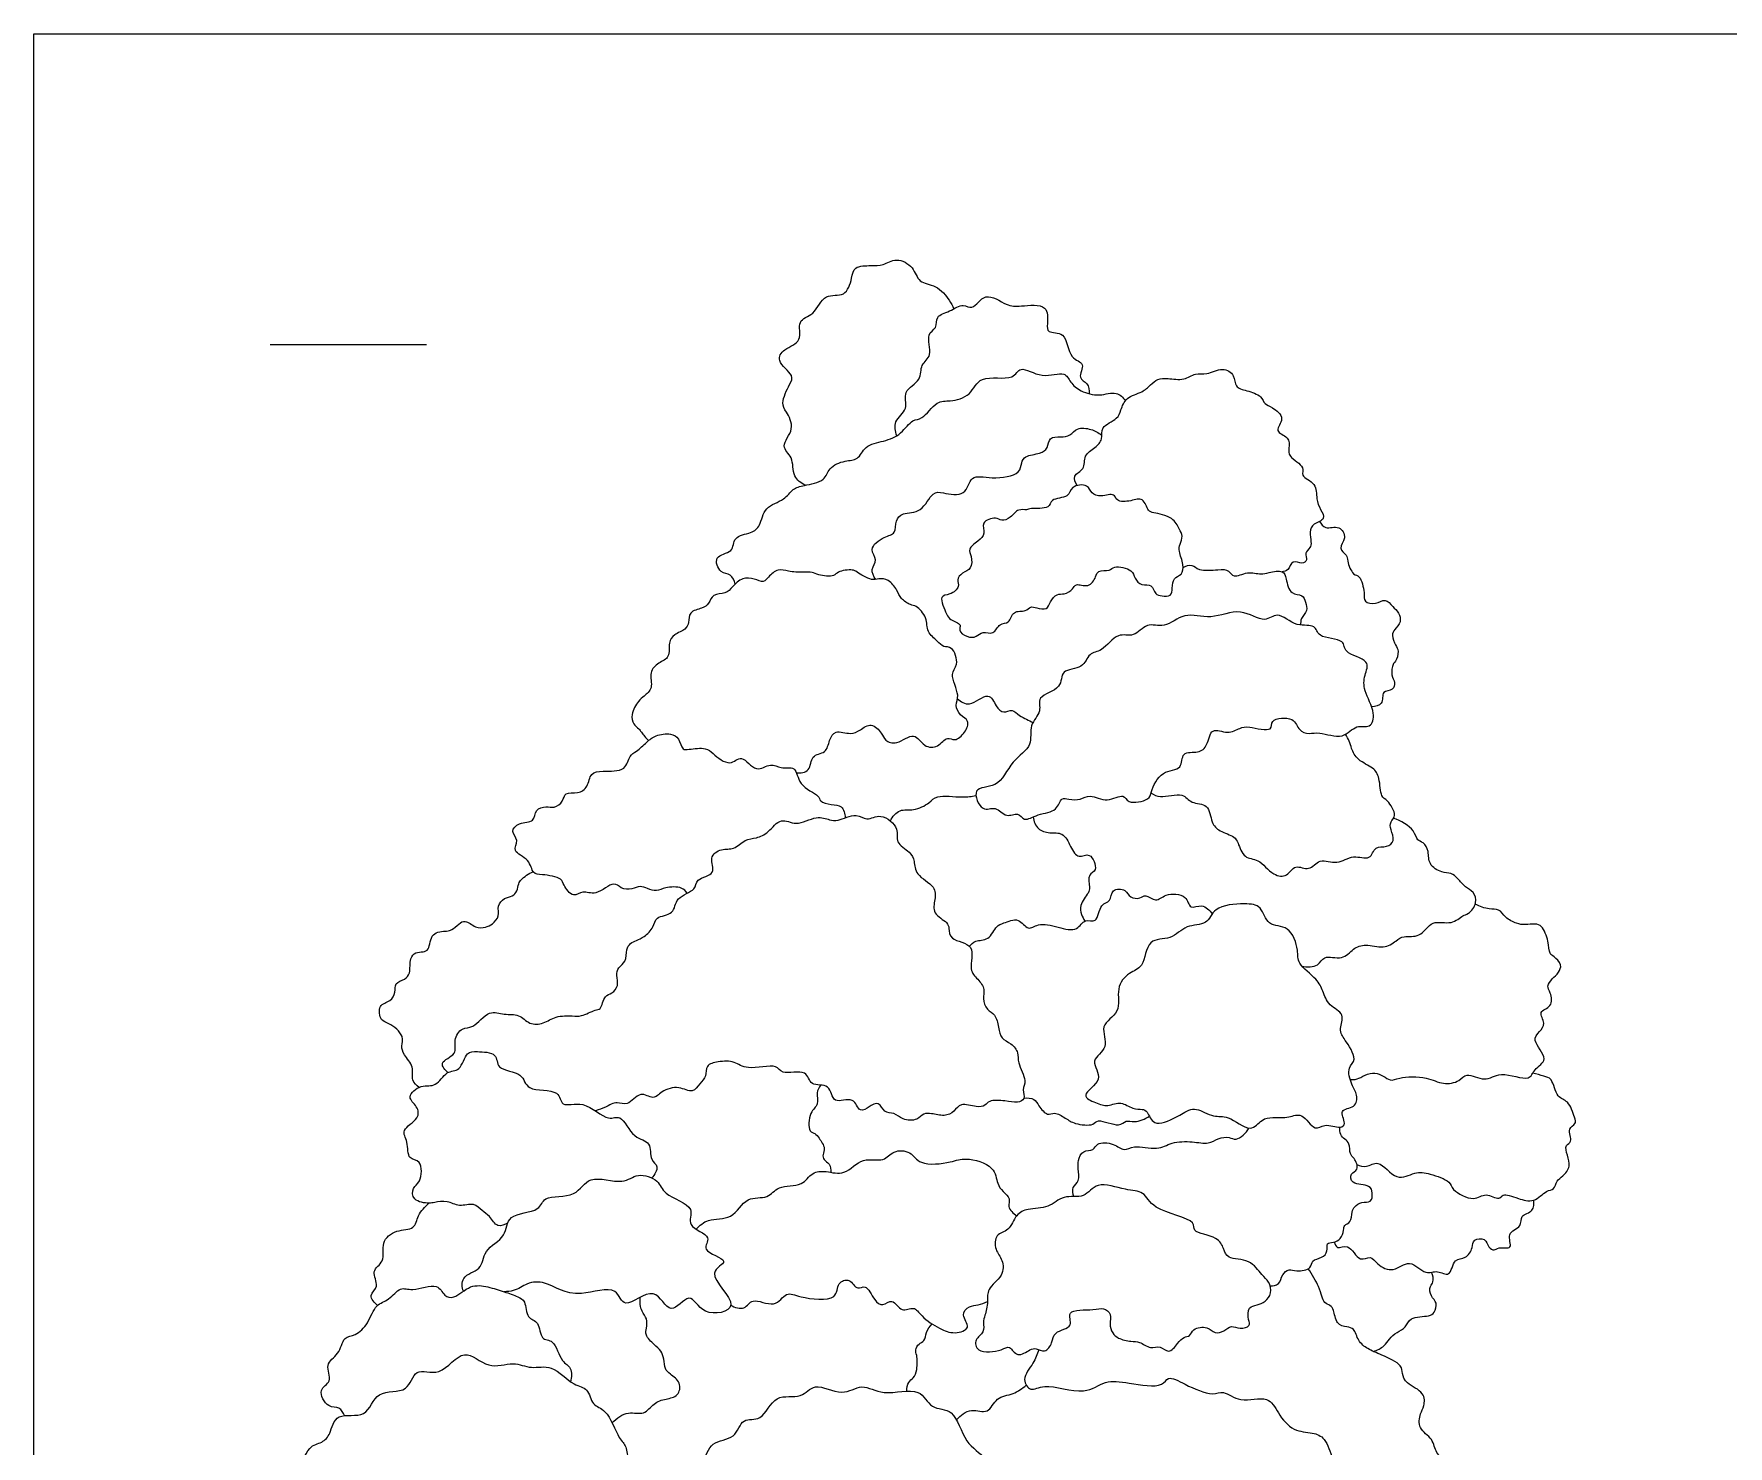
# Model space of a CAD drawing. Header units: millimetres. Extents: x 34 to 295, y 0 to 64.
# Drawn here: x 198.24 to 214.75, y 41.97 to 55.73 of the extents above; entities that cross this region are included whole.
import ezdxf

# ---------------------------------------------------------------- set-up
doc = ezdxf.new("R2010")
doc.units = ezdxf.units.MM
for name, color, linetype, true_color in [('AG-GUIDE', 7, 'Continuous', 0xcccccc), ('AG-PLANTS', 7, 'Continuous', 0x66ccff), ('X-VPRT', 6, 'Continuous', 0xff00ff)]:
    doc.layers.add(name, color=color, linetype=linetype, true_color=true_color)

msp = doc.modelspace()

# ---------------------------------------------------------------- linework, layer by layer
at = {"layer": 'AG-GUIDE'}
msp.add_line((200.544, 52.703), (202.068, 52.703), dxfattribs=at)
at = {"layer": 'AG-PLANTS'}
for points, knots in [([(205.758, 51.332), (205.718, 51.354), (205.626, 51.411), (205.649, 51.608), (205.502, 51.71), (205.666, 51.88), (205.574, 52.048), (205.515, 52.132), (205.603, 52.314), (205.655, 52.406), (205.463, 52.539), (205.55, 52.669), (205.742, 52.726), (205.666, 52.948), (205.855, 52.985), (205.935, 53.214), (206.153, 53.154), (206.212, 53.349), (206.229, 53.471), (206.402, 53.473), (206.517, 53.47), (206.645, 53.557), (206.819, 53.465), (206.855, 53.296), (207.038, 53.292), (207.164, 53.138), (207.192, 53.081), (207.204, 53.052)], [0, 0, 0, 0, 0.672656, 1.436044, 2.098804, 2.870256, 3.615756, 4.180847, 4.966902, 5.510067, 6.288275, 6.908319, 7.657063, 8.394587, 9.096981, 9.91916, 10.661852, 11.410232, 12.006718, 12.701234, 13.329094, 14.001464, 14.746963, 15.445035, 16.166539, 16.950428, 17.509189, 17.509189, 17.509189, 17.509189]), ([(206.649, 51.815), (206.635, 51.858), (206.609, 51.963), (206.773, 52.069), (206.694, 52.255), (206.899, 52.348), (206.87, 52.513), (207.01, 52.59), (206.923, 52.809), (207.048, 52.857), (207.023, 52.989), (207.168, 53.021), (207.292, 53.113), (207.39, 53.026), (207.51, 53.236), (207.72, 53.073), (207.85, 53.075), (208.131, 53.109), (208.116, 52.911), (208.111, 52.807), (208.308, 52.839), (208.317, 52.557), (208.499, 52.532), (208.401, 52.369), (208.519, 52.333), (208.525, 52.257), (208.524, 52.223)], [0, 0, 0, 0, 0.668429, 1.392015, 2.102884, 2.869925, 3.543155, 4.18909, 4.97456, 5.545018, 6.116296, 6.7694, 7.457642, 7.992301, 8.737326, 9.565411, 10.264762, 11.125599, 11.835493, 12.343855, 13.005412, 13.872844, 14.514361, 15.151283, 15.690454, 16.265183, 16.265183, 16.265183, 16.265183]), ([(205.075, 50.369), (205.067, 50.401), (205.036, 50.475), (204.925, 50.466), (204.852, 50.654), (205.067, 50.669), (205.048, 50.84), (205.235, 50.86), (205.325, 50.936), (205.353, 51.13), (205.556, 51.18), (205.633, 51.303), (205.746, 51.332), (205.955, 51.366), (205.98, 51.508), (206.143, 51.578), (206.276, 51.571), (206.335, 51.727), (206.526, 51.757), (206.693, 51.823), (206.796, 51.98), (206.905, 51.966), (207.033, 52.162), (207.169, 52.146), (207.379, 52.198), (207.446, 52.424), (207.789, 52.338), (207.846, 52.514), (208.062, 52.357), (208.287, 52.456), (208.338, 52.328), (208.442, 52.242), (208.621, 52.193), (208.789, 52.256), (208.853, 52.186), (208.876, 52.155)], [0, 0, 0, 0, 0.570846, 1.131284, 1.79284, 2.498798, 3.136057, 3.85393, 4.462971, 5.214302, 6.001791, 6.66229, 7.277423, 8.070746, 8.706566, 9.437919, 10.065868, 10.737446, 11.510179, 12.285922, 13.026473, 13.580862, 14.397928, 15.052749, 15.851909, 16.644356, 17.612932, 18.228907, 19.064499, 19.896628, 20.477607, 21.139315, 21.909958, 22.641143, 23.258382, 23.258382, 23.258382, 23.258382]), ([(208.405, 51.329), (208.389, 51.356), (208.353, 51.435), (208.489, 51.481), (208.464, 51.629), (208.584, 51.694), (208.659, 51.779), (208.627, 51.908), (208.805, 51.973), (208.831, 52.067), (208.88, 52.195), (209.041, 52.234), (209.119, 52.307), (209.189, 52.375), (209.293, 52.376), (209.449, 52.348), (209.555, 52.432), (209.672, 52.404), (209.818, 52.489), (209.948, 52.411), (209.936, 52.282), (210.061, 52.255), (210.204, 52.209), (210.228, 52.118), (210.309, 52.096), (210.445, 51.985), (210.311, 51.853), (210.477, 51.807), (210.47, 51.693), (210.459, 51.607), (210.635, 51.516), (210.573, 51.416), (210.746, 51.356), (210.731, 51.197), (210.772, 51.101), (210.836, 50.997), (210.702, 50.963), (210.667, 50.878), (210.688, 50.78), (210.681, 50.722), (210.618, 50.673), (210.656, 50.601), (210.595, 50.558), (210.498, 50.614), (210.468, 50.495), (210.422, 50.492), (210.402, 50.489)], [0, 0, 0, 0, 0.557523, 1.149326, 1.784465, 2.424656, 3.014235, 3.606038, 4.328121, 4.884422, 5.524945, 6.238952, 6.833266, 7.374927, 7.947837, 8.657755, 9.290646, 9.893961, 10.612163, 11.247525, 11.830608, 12.435418, 13.128997, 13.635057, 14.155923, 14.835796, 15.46039, 16.078296, 16.647142, 17.158317, 17.889938, 18.382543, 19.058138, 19.739781, 20.346907, 20.887409, 21.474142, 22.004187, 22.568705, 22.999449, 23.466679, 23.927606, 24.345022, 24.875739, 25.421866, 25.862311, 25.862311, 25.862311, 25.862311]), ([(206.444, 50.415), (206.424, 50.443), (206.386, 50.514), (206.474, 50.605), (206.362, 50.712), (206.523, 50.838), (206.643, 50.854), (206.631, 50.991), (206.708, 51.072), (206.899, 51.056), (206.989, 51.274), (207.102, 51.26), (207.328, 51.211), (207.361, 51.45), (207.576, 51.384), (207.856, 51.432), (207.859, 51.551), (207.899, 51.626), (208.043, 51.635), (208.125, 51.689), (208.129, 51.807), (208.247, 51.802), (208.34, 51.81), (208.403, 51.901), (208.545, 51.882), (208.614, 51.845), (208.645, 51.821)], [0, 0, 0, 0, 0.582425, 1.148765, 1.741914, 2.480742, 3.079773, 3.682827, 4.244781, 4.990609, 5.793368, 6.37229, 7.164978, 7.896599, 8.689431, 9.613416, 10.169467, 10.658683, 11.326578, 11.87679, 12.426486, 12.995332, 13.54425, 14.104012, 14.755239, 15.381309, 15.381309, 15.381309, 15.381309]), ([(207.794, 50.09), (207.767, 50.071), (207.75, 49.979), (207.645, 49.995), (207.597, 49.867), (207.484, 49.916), (207.425, 49.848), (207.333, 49.848), (207.241, 49.914), (207.29, 49.977), (207.162, 50.023), (207.136, 50.07), (207.049, 50.264), (207.171, 50.259), (207.269, 50.342), (207.226, 50.411), (207.287, 50.484), (207.383, 50.511), (207.382, 50.64), (207.336, 50.713), (207.441, 50.788), (207.521, 50.857), (207.458, 50.977), (207.616, 51.028), (207.668, 50.976), (207.763, 51.014), (207.826, 51.108), (207.916, 51.085), (207.954, 51.115), (208.144, 51.093), (208.143, 51.209), (208.332, 51.205), (208.339, 51.329), (208.516, 51.349), (208.54, 51.246), (208.638, 51.214), (208.774, 51.263), (208.784, 51.166), (208.932, 51.174), (209.052, 51.223), (209.095, 51.076), (209.152, 51.064), (209.344, 51.027), (209.396, 50.909), (209.44, 50.838), (209.405, 50.758), (209.392, 50.686), (209.448, 50.563), (209.433, 50.456), (209.337, 50.432), (209.334, 50.332), (209.326, 50.245), (209.231, 50.254), (209.161, 50.263), (209.139, 50.376), (209.031, 50.348), (208.961, 50.423), (208.952, 50.516), (208.762, 50.552), (208.727, 50.493), (208.603, 50.508), (208.591, 50.437), (208.521, 50.324), (208.389, 50.385), (208.366, 50.314), (208.282, 50.264), (208.206, 50.281), (208.142, 50.197), (208.115, 50.114), (208.012, 50.135), (207.95, 50.156), (207.906, 50.094), (207.822, 50.11), (207.794, 50.09)], [0, 0, 0, 0, 0.591487, 1.110163, 1.701966, 2.25725, 2.762256, 3.30045, 3.852778, 4.251672, 4.838786, 5.314376, 6.052062, 6.577488, 7.180748, 7.635069, 8.152017, 8.69559, 9.300138, 9.788212, 10.39648, 10.961813, 11.525569, 12.162828, 12.627279, 13.165612, 13.758675, 14.251741, 14.655696, 15.38204, 15.886323, 16.583352, 17.148506, 17.813449, 18.342723, 18.900515, 19.52878, 19.975781, 20.633042, 21.236358, 21.856257, 22.287716, 23.061234, 23.698153, 24.199734, 24.706675, 25.19218, 25.854576, 26.41021, 26.920525, 27.470909, 27.957784, 28.46604, 28.932849, 29.467263, 30.006855, 30.549789, 31.076925, 31.802887, 32.253531, 32.82676, 33.278184, 33.886141, 34.489456, 34.922334, 35.468724, 35.947326, 36.509602, 37.009472, 37.55312, 37.998184, 38.449609, 39.044688, 39.044688, 39.044688, 39.044688]), ([(210.767, 50.98), (210.782, 50.956), (210.821, 50.894), (210.965, 50.952), (211.038, 50.814), (210.941, 50.718), (211.039, 50.654), (211.034, 50.594), (211.089, 50.453), (211.167, 50.456), (211.21, 50.285), (211.193, 50.191), (211.317, 50.165), (211.408, 50.237), (211.481, 50.147), (211.541, 50.094), (211.568, 49.997), (211.497, 49.928), (211.466, 49.87), (211.505, 49.772), (211.546, 49.72), (211.512, 49.61), (211.477, 49.593), (211.46, 49.476), (211.509, 49.416), (211.488, 49.326), (211.366, 49.336), (211.397, 49.186), (211.308, 49.175), (211.275, 49.174)], [0, 0, 0, 0, 0.533564, 1.172908, 1.783398, 2.370485, 2.895358, 3.346782, 4.012746, 4.46417, 5.188178, 5.713743, 6.283906, 6.852518, 7.406896, 7.935202, 8.469052, 9.016928, 9.468353, 10.032552, 10.502289, 11.075518, 11.427839, 12.013221, 12.519281, 12.993646, 13.527779, 14.119896, 14.693617, 14.693617, 14.693617, 14.693617]), ([(205.671, 48.53), (205.711, 48.528), (205.816, 48.534), (205.805, 48.711), (205.966, 48.715), (205.988, 48.846), (206.046, 48.955), (206.202, 48.896), (206.292, 48.943), (206.401, 49.027), (206.505, 48.918), (206.53, 48.839), (206.656, 48.797), (206.822, 48.943), (206.907, 48.775), (207.054, 48.771), (207.135, 48.893), (207.218, 48.83), (207.316, 48.919), (207.365, 49.04), (207.261, 49.087), (207.21, 49.191), (207.271, 49.285), (207.152, 49.498), (207.26, 49.574), (207.196, 49.769), (207.099, 49.749), (207.045, 49.818), (206.934, 49.9), (206.952, 50.042), (206.842, 50.161), (206.781, 50.162), (206.684, 50.226), (206.653, 50.313), (206.574, 50.416), (206.471, 50.427), (206.403, 50.396), (206.258, 50.488), (206.222, 50.513), (206.068, 50.498), (206.043, 50.435), (205.883, 50.454), (205.827, 50.489), (205.733, 50.484), (205.593, 50.487), (205.492, 50.527), (205.398, 50.441), (205.353, 50.377), (205.258, 50.425), (205.143, 50.438), (205.047, 50.344), (204.985, 50.269), (204.853, 50.279), (204.823, 50.175), (204.752, 50.13), (204.621, 50.105), (204.625, 49.993), (204.594, 49.921), (204.477, 49.882), (204.419, 49.799), (204.445, 49.65), (204.327, 49.604), (204.228, 49.511), (204.282, 49.355), (204.187, 49.276), (204.129, 49.23), (204.054, 49.102), (204.076, 49.004), (204.139, 48.961), (204.158, 48.924), (204.206, 48.869), (204.231, 48.843)], [0, 0, 0, 0, 0.626743, 1.284038, 1.914091, 2.54089, 3.117707, 3.795469, 4.375891, 4.989612, 5.626533, 6.145678, 6.748041, 7.503607, 8.180526, 8.822044, 9.449992, 9.936368, 10.558326, 11.158883, 11.716195, 12.290839, 12.865597, 13.692873, 14.286354, 15.015634, 15.517216, 16.032576, 16.678107, 17.341316, 18.027878, 18.472836, 19.057781, 19.618219, 20.253444, 20.804994, 21.289078, 22.006005, 22.420469, 23.086799, 23.527739, 24.21186, 24.688864, 25.227198, 25.911319, 26.48504, 27.102504, 27.570402, 28.117341, 28.721097, 29.363769, 29.922588, 30.526641, 31.070214, 31.594432, 32.211246, 32.766402, 33.258738, 33.87246, 34.43015, 35.080574, 35.685812, 36.316997, 37.000503, 37.588586, 38.096282, 38.774254, 39.325804, 39.799762, 40.174134, 40.769236, 40.769236, 40.769236, 40.769236]), ([(209.439, 50.532), (209.464, 50.546), (209.531, 50.568), (209.592, 50.49), (209.776, 50.512), (209.886, 50.513), (209.928, 50.42), (210.067, 50.499), (210.196, 50.458), (210.272, 50.483), (210.418, 50.51), (210.443, 50.417), (210.477, 50.26), (210.606, 50.274), (210.631, 50.19), (210.657, 50.11), (210.581, 50.036), (210.583, 49.991), (210.583, 49.97)], [0, 0, 0, 0, 0.533491, 1.057172, 1.825534, 2.411699, 2.89199, 3.555957, 4.207806, 4.733371, 5.373153, 5.890435, 6.576777, 7.147326, 7.641363, 8.15038, 8.706181, 9.159822, 9.159822, 9.159822, 9.159822]), ([(208.027, 48.119), (207.974, 48.101), (207.891, 48.046), (207.831, 48.154), (207.711, 48.082), (207.613, 48.218), (207.475, 48.132), (207.363, 48.406), (207.649, 48.37), (207.756, 48.652), (207.985, 48.785), (207.926, 48.997), (208.071, 49.122), (208.001, 49.283), (208.27, 49.34), (208.236, 49.547), (208.47, 49.534), (208.515, 49.705), (208.657, 49.706), (208.793, 49.909), (208.963, 49.839), (209.081, 50.005), (209.263, 49.928), (209.45, 50.108), (209.712, 50.009), (209.993, 50.155), (210.23, 49.975), (210.359, 50.115), (210.538, 49.94), (210.731, 49.988), (210.746, 49.835), (211.023, 49.84), (210.993, 49.686), (211.274, 49.638), (211.2, 49.474), (211.192, 49.326), (211.318, 49.125), (211.269, 48.955), (211.116, 49.009), (211, 48.843), (210.769, 48.935), (210.67, 48.904), (210.556, 48.938), (210.529, 49.082), (210.275, 49.061), (210.322, 48.919), (210.076, 48.986), (209.992, 48.97), (209.875, 48.899), (209.705, 48.984), (209.681, 48.792), (209.59, 48.717), (209.415, 48.746), (209.44, 48.549), (209.219, 48.563), (209.123, 48.347), (209.113, 48.263), (208.896, 48.217), (208.862, 48.339), (208.695, 48.229), (208.535, 48.329), (208.439, 48.261), (208.329, 48.269), (208.244, 48.295), (208.213, 48.146), (208.088, 48.14), (208.027, 48.119)], [0, 0, 0, 0, 0.676919, 1.196064, 1.785003, 2.441604, 3.060638, 3.821957, 4.608012, 5.568415, 6.451946, 7.221538, 7.95583, 8.591055, 9.419754, 10.11427, 10.873453, 11.555726, 12.189241, 13.024422, 13.715789, 14.446472, 15.176313, 16.029346, 16.941517, 17.923711, 18.818694, 19.475527, 20.311156, 21.038175, 21.626257, 22.471916, 23.053784, 23.894601, 24.543752, 25.247466, 26.122424, 26.77245, 27.40031, 28.143853, 28.989476, 29.577558, 30.14565, 30.782571, 31.563544, 32.061807, 32.871573, 33.437148, 34.078085, 34.755847, 35.446089, 36.056095, 36.717877, 37.363408, 38.115509, 38.948885, 39.466306, 40.231405, 40.746765, 41.459329, 42.203243, 42.786436, 43.382303, 43.855851, 44.464602, 45.229556, 45.229556, 45.229556, 45.229556]), ([(207.24, 49.25), (207.274, 49.225), (207.354, 49.157), (207.548, 49.337), (207.611, 49.177), (207.686, 49.101), (207.776, 49.16), (207.84, 49.081), (207.914, 49.054), (207.955, 49.03), (207.975, 49.019)], [0, 0, 0, 0, 0.639948, 1.43795, 2.078639, 2.637459, 3.152978, 3.684467, 4.19758, 4.67505, 4.67505, 4.67505, 4.67505]), ([(204.607, 47.357), (204.591, 47.377), (204.557, 47.422), (204.393, 47.419), (204.311, 47.372), (204.221, 47.399), (204.147, 47.432), (204.07, 47.393), (203.959, 47.394), (203.892, 47.487), (203.721, 47.32), (203.591, 47.392), (203.495, 47.304), (203.397, 47.436), (203.391, 47.506), (203.196, 47.542), (203.095, 47.54), (203.078, 47.694), (202.893, 47.756), (202.974, 47.874), (202.878, 47.958), (202.97, 48.053), (203.122, 48.042), (203.123, 48.176), (203.233, 48.208), (203.311, 48.18), (203.402, 48.247), (203.411, 48.346), (203.546, 48.323), (203.644, 48.389), (203.66, 48.536), (203.789, 48.55), (204.013, 48.538), (204.039, 48.699), (204.116, 48.738), (204.215, 48.83), (204.296, 48.9), (204.446, 48.92), (204.531, 48.871), (204.556, 48.747), (204.628, 48.761), (204.794, 48.779), (204.854, 48.719), (205.023, 48.579), (205.14, 48.725), (205.273, 48.514), (205.42, 48.637), (205.516, 48.56), (205.677, 48.606), (205.681, 48.399), (205.895, 48.318), (205.895, 48.248), (206.012, 48.213), (206.12, 48.221), (206.145, 48.129), (206.145, 48.091)], [0, 0, 0, 0, 0.499158, 1.202934, 1.760246, 2.294905, 2.796488, 3.315789, 3.896768, 4.417929, 5.214899, 5.863651, 6.420963, 7.076327, 7.543156, 8.316645, 8.855258, 9.504967, 10.214678, 10.780253, 11.340691, 11.910205, 12.564948, 13.139592, 13.70003, 14.211683, 14.783546, 15.288552, 15.894674, 16.497037, 17.134296, 17.749617, 18.5633, 19.210125, 19.731286, 20.387579, 20.989942, 21.669101, 22.215104, 22.800485, 23.244449, 23.961554, 24.507557, 25.286182, 25.915449, 26.672226, 27.352151, 27.948636, 28.583861, 29.306582, 30.123367, 30.543243, 31.141265, 31.712544, 32.32311, 32.32311, 32.32311, 32.32311]), ([(209.125, 48.333), (209.155, 48.317), (209.212, 48.274), (209.442, 48.35), (209.51, 48.221), (209.696, 48.237), (209.707, 48.039), (209.791, 47.959), (209.941, 47.912), (209.974, 47.847), (210.029, 47.687), (210.179, 47.699), (210.305, 47.526), (210.456, 47.511), (210.524, 47.648), (210.672, 47.561), (210.765, 47.708), (210.945, 47.624), (211.088, 47.743), (211.266, 47.665), (211.302, 47.824), (211.422, 47.797), (211.507, 47.867), (211.458, 47.973), (211.451, 48.055), (211.528, 48.111), (211.433, 48.267), (211.358, 48.293), (211.358, 48.482), (211.294, 48.585), (211.138, 48.645), (211.076, 48.763), (211.062, 48.838), (211.034, 48.884), (211.02, 48.905)], [0, 0, 0, 0, 0.572403, 1.398638, 2.025163, 2.715326, 3.441324, 4.058013, 4.748915, 5.238131, 5.92938, 6.576684, 7.390267, 8.030431, 8.648337, 9.288992, 9.948411, 10.682036, 11.427242, 12.12867, 12.733997, 13.315775, 13.848777, 14.438115, 14.937871, 15.428184, 16.140714, 16.636874, 17.381006, 18.00607, 18.72765, 19.372351, 19.868863, 20.371338, 20.371338, 20.371338, 20.371338]), ([(206.586, 48.061), (206.607, 48.102), (206.674, 48.186), (206.813, 48.153), (206.97, 48.232), (207.035, 48.322), (207.293, 48.283), (207.375, 48.301), (207.42, 48.307)], [0, 0, 0, 0, 0.669658, 1.327725, 2.061676, 2.643018, 3.525954, 4.194461, 4.194461, 4.194461, 4.194461]), ([(202.276, 45.608), (202.25, 45.632), (202.172, 45.714), (202.379, 45.781), (202.322, 45.926), (202.411, 46.055), (202.528, 46.034), (202.673, 46.229), (202.823, 46.164), (202.972, 46.187), (203.066, 46.07), (203.212, 46.083), (203.323, 46.163), (203.49, 46.164), (203.575, 46.149), (203.707, 46.225), (203.769, 46.217), (203.798, 46.366), (203.878, 46.374), (203.943, 46.457), (203.914, 46.554), (203.933, 46.635), (204.018, 46.687), (204.008, 46.806), (204.051, 46.872), (204.116, 46.897), (204.19, 46.931), (204.286, 47.021), (204.292, 47.136), (204.49, 47.142), (204.486, 47.326), (204.699, 47.378), (204.685, 47.503), (204.906, 47.537), (204.808, 47.708), (204.942, 47.799), (205.065, 47.774), (205.166, 47.886), (205.284, 47.89), (205.402, 47.945), (205.517, 48.105), (205.671, 48.001), (205.859, 48.118), (205.994, 48.07), (206.076, 48.054), (206.256, 48.148), (206.356, 48.052), (206.496, 48.149), (206.683, 47.989), (206.625, 47.847), (206.781, 47.764), (206.824, 47.669), (206.826, 47.527), (207.03, 47.432), (207.025, 47.296), (206.988, 47.154), (207.146, 47.078), (207.158, 47.013), (207.163, 46.889), (207.434, 46.87), (207.339, 46.606), (207.439, 46.525), (207.514, 46.419), (207.48, 46.33), (207.522, 46.216), (207.615, 46.178), (207.641, 46.05), (207.66, 45.934), (207.766, 45.898), (207.84, 45.801), (207.818, 45.703), (207.924, 45.531), (207.864, 45.447), (207.909, 45.347), (207.817, 45.31), (207.708, 45.336), (207.549, 45.344), (207.511, 45.282), (207.422, 45.266), (207.269, 45.321), (207.21, 45.225), (207.111, 45.177), (206.99, 45.211), (206.906, 45.215), (206.85, 45.137), (206.702, 45.143), (206.629, 45.222), (206.519, 45.211), (206.482, 45.336), (206.404, 45.294), (206.379, 45.275)], [0, 0, 0, 0, 0.586241, 1.281537, 1.931246, 2.583171, 3.166364, 3.991123, 4.675244, 5.353867, 6.011481, 6.662553, 7.33647, 8.054827, 8.598207, 9.280257, 9.692661, 10.332716, 10.820087, 11.366214, 11.930333, 12.431914, 12.970226, 13.570916, 14.058286, 14.520088, 15.043769, 15.685943, 16.247007, 16.948393, 17.639252, 18.407266, 18.962314, 19.682863, 20.345604, 20.98821, 21.612393, 22.27792, 22.883827, 23.536913, 24.274281, 24.963702, 25.780062, 26.434379, 26.956759, 27.727977, 28.331227, 29.004206, 29.807573, 30.442934, 31.140977, 31.719972, 32.367276, 33.169536, 33.800554, 34.451626, 35.146403, 35.597828, 36.16644, 36.972664, 37.798212, 38.426476, 39.04841, 39.585061, 40.182555, 40.730692, 41.368551, 41.967716, 42.549058, 43.146752, 43.712539, 44.487631, 45.035246, 45.565291, 46.048781, 46.683527, 47.379667, 47.826668, 48.352233, 49.044866, 49.603481, 50.185623, 50.821709, 51.321923, 51.848374, 52.505231, 53.087374, 53.641162, 54.198954, 54.754703, 54.754703, 54.754703, 54.754703]), ([(207.977, 48.099), (207.982, 48.058), (208.016, 47.972), (208.137, 47.937), (208.274, 47.956), (208.338, 47.814), (208.415, 47.681), (208.537, 47.773), (208.615, 47.569), (208.503, 47.547), (208.531, 47.411), (208.519, 47.358), (208.423, 47.241), (208.447, 47.151), (208.467, 47.104), (208.481, 47.084)], [0, 0, 0, 0, 0.637111, 1.258415, 1.88722, 2.579766, 3.225486, 3.791392, 4.487961, 4.995012, 5.61023, 6.051344, 6.725401, 7.262515, 7.753392, 7.753392, 7.753392, 7.753392]), ([(210.596, 46.645), (210.645, 46.634), (210.763, 46.635), (210.802, 46.762), (210.996, 46.697), (211.091, 46.821), (211.217, 46.868), (211.39, 46.808), (211.512, 46.889), (211.588, 46.949), (211.754, 46.914), (211.858, 47.109), (212.053, 47.04), (212.16, 47.144), (212.221, 47.15), (212.31, 47.26), (212.272, 47.373), (212.183, 47.414), (212.118, 47.498), (212.049, 47.559), (211.956, 47.553), (211.822, 47.635), (211.837, 47.761), (211.784, 47.855), (211.712, 47.869), (211.695, 47.982), (211.56, 48.066), (211.487, 48.086)], [0, 0, 0, 0, 0.70663, 1.275671, 2.005513, 2.686615, 3.32978, 4.080389, 4.746053, 5.298382, 5.984336, 6.753112, 7.508527, 8.161631, 8.604845, 9.244785, 9.825876, 10.379495, 10.971298, 11.50074, 12.043905, 12.713675, 13.338426, 13.90604, 14.350004, 14.913638, 15.777272, 15.777272, 15.777272, 15.777272]), ([(201.996, 45.464), (201.97, 45.483), (201.914, 45.533), (201.951, 45.668), (201.845, 45.777), (201.816, 45.868), (201.859, 45.967), (201.704, 46.099), (201.618, 46.103), (201.589, 46.278), (201.721, 46.295), (201.768, 46.389), (201.753, 46.484), (201.859, 46.515), (201.915, 46.575), (201.899, 46.721), (201.958, 46.783), (202.035, 46.782), (202.1, 46.803), (202.102, 46.983), (202.265, 46.985), (202.314, 46.996), (202.381, 47.058), (202.447, 47.102), (202.541, 47.015), (202.643, 47.019), (202.711, 47.054), (202.784, 47.132), (202.752, 47.232), (202.821, 47.315), (202.906, 47.324), (202.952, 47.374), (202.963, 47.453), (202.988, 47.491), (203.063, 47.552), (203.106, 47.566)], [0, 0, 0, 0, 0.561305, 1.195934, 1.881143, 2.422115, 2.969055, 3.735902, 4.253323, 4.903032, 5.496825, 6.057263, 6.572783, 7.126015, 7.62846, 8.299967, 8.795204, 9.28158, 9.710865, 10.402957, 11.064514, 11.48231, 12.017112, 12.488382, 13.094798, 13.65892, 14.159635, 14.719949, 15.27536, 15.828979, 16.347656, 16.800339, 17.292858, 17.687204, 18.361262, 18.361262, 18.361262, 18.361262]), ([(207.356, 46.839), (207.374, 46.858), (207.411, 46.904), (207.552, 46.89), (207.614, 47.044), (207.69, 47.062), (207.84, 47.131), (207.924, 46.98), (208.032, 47.075), (208.217, 47.025), (208.41, 46.976), (208.473, 47.118), (208.609, 47.052), (208.622, 47.26), (208.741, 47.267), (208.733, 47.406), (208.887, 47.398), (208.915, 47.309), (209.021, 47.299), (209.072, 47.354), (209.178, 47.26), (209.262, 47.359), (209.479, 47.35), (209.498, 47.19), (209.627, 47.261), (209.697, 47.19), (209.722, 47.156)], [0, 0, 0, 0, 0.508281, 1.139414, 1.820105, 2.327376, 3.006838, 3.643757, 4.226841, 5.022275, 5.791393, 6.404571, 6.962363, 7.675092, 8.221218, 8.794751, 9.397544, 9.920024, 10.458611, 10.907049, 11.492644, 12.094913, 12.870649, 13.469814, 14.047551, 14.698338, 14.698338, 14.698338, 14.698338]), ([(208.706, 45.289), (208.667, 45.285), (208.595, 45.309), (208.416, 45.388), (208.689, 45.535), (208.51, 45.732), (208.736, 45.847), (208.606, 46.074), (208.847, 46.191), (208.775, 46.428), (208.905, 46.591), (209.063, 46.625), (209.08, 46.93), (209.328, 46.892), (209.46, 47.057), (209.68, 47.038), (209.732, 47.236), (210.033, 47.26), (210.207, 47.241), (210.254, 47.025), (210.482, 47.053), (210.567, 46.799), (210.543, 46.666), (210.747, 46.524), (210.8, 46.405), (210.85, 46.256), (211.023, 46.187), (210.961, 46.041), (210.983, 45.973), (211.017, 45.926), (211.147, 45.731), (211.03, 45.662), (211.076, 45.487), (211.139, 45.398), (211.125, 45.257), (210.943, 45.258), (211.034, 45.112), (210.965, 45.056), (210.816, 45.122), (210.719, 45.024), (210.599, 45.232), (210.47, 45.161), (210.312, 45.176), (210.201, 45.159), (210.094, 45.008), (209.877, 45.202), (209.738, 45.164), (209.572, 45.265), (209.49, 45.245), (209.374, 45.172), (209.144, 45.069), (209.097, 45.23), (209.04, 45.256), (208.942, 45.248), (208.835, 45.336), (208.747, 45.294), (208.706, 45.289)], [0, 0, 0, 0, 0.638596, 1.267838, 2.073753, 2.835939, 3.592802, 4.384799, 5.196179, 6.032922, 6.810334, 7.496027, 8.37484, 9.172191, 9.975206, 10.748694, 11.476733, 12.433941, 13.157585, 13.905757, 14.676448, 15.541327, 16.194823, 17.047327, 17.713583, 18.412998, 19.122098, 19.771807, 20.228896, 20.687123, 21.499792, 22.070719, 22.791349, 23.412032, 24.010462, 24.637261, 25.253236, 25.69109, 26.390441, 26.953709, 27.717097, 28.352323, 29.069428, 29.667858, 30.341373, 31.220762, 31.907593, 32.668912, 33.163429, 33.853737, 34.686471, 35.32474, 35.754024, 36.302953, 36.946937, 37.592039, 37.592039, 37.592039, 37.592039]), ([(211.065, 45.541), (211.088, 45.541), (211.135, 45.532), (211.309, 45.653), (211.454, 45.51), (211.547, 45.57), (211.815, 45.574), (211.963, 45.485), (212.131, 45.516), (212.198, 45.618), (212.384, 45.506), (212.525, 45.635), (212.82, 45.51), (212.849, 45.646), (213.02, 45.733), (212.827, 45.919), (212.91, 46.007), (212.979, 46.085), (212.885, 46.209), (213.044, 46.243), (213.023, 46.387), (212.975, 46.451), (213.036, 46.525), (213.098, 46.58), (213.134, 46.663), (213.053, 46.74), (213.003, 46.765), (213.001, 46.891), (212.942, 47.04), (212.867, 47.062), (212.77, 47.045), (212.686, 47.059), (212.575, 47.115), (212.519, 47.21), (212.415, 47.193), (212.327, 47.229), (212.285, 47.25)], [0, 0, 0, 0, 0.47077, 1.245248, 1.974133, 2.53395, 3.450971, 4.216022, 4.919422, 5.48415, 6.229386, 6.983582, 7.909033, 8.490013, 9.166932, 9.969153, 10.532909, 11.085237, 11.674069, 12.273211, 12.907155, 13.393341, 13.907582, 14.447031, 14.948614, 15.519071, 15.925649, 16.5504, 17.264827, 17.736097, 18.29189, 18.824971, 19.45546, 20.024501, 20.57343, 21.2578, 21.2578, 21.2578, 21.2578]), ([(202.859, 44.144), (202.831, 44.126), (202.752, 44.089), (202.685, 44.215), (202.607, 44.258), (202.531, 44.347), (202.384, 44.293), (202.275, 44.365), (202.144, 44.343), (202.094, 44.331), (201.928, 44.352), (201.925, 44.494), (202.018, 44.533), (202.03, 44.765), (201.876, 44.753), (201.894, 44.936), (201.807, 45.054), (202.003, 45.153), (201.984, 45.282), (201.861, 45.371), (202.018, 45.5), (202.164, 45.459), (202.256, 45.633), (202.401, 45.615), (202.453, 45.819), (202.559, 45.811), (202.767, 45.809), (202.739, 45.627), (203.017, 45.619), (203.029, 45.411), (203.372, 45.461), (203.37, 45.255), (203.609, 45.353), (203.828, 45.121), (203.967, 45.216), (204.073, 44.958), (204.266, 44.945), (204.234, 44.751), (204.342, 44.7), (204.289, 44.61), (204.261, 44.583)], [0, 0, 0, 0, 0.570836, 1.1959, 1.749266, 2.325213, 2.993875, 3.639536, 4.267396, 4.703935, 5.3872, 5.966932, 6.521309, 7.289671, 7.859563, 8.568946, 9.190164, 9.939795, 10.53648, 11.147912, 11.842262, 12.515241, 13.243289, 13.868354, 14.610216, 15.173856, 15.925923, 16.555626, 17.395628, 18.103562, 19.038602, 19.666867, 20.4599, 21.422944, 22.019361, 22.88319, 23.601972, 24.305012, 24.847139, 25.470049, 25.470049, 25.470049, 25.470049]), ([(206.379, 45.275), (206.355, 45.257), (206.276, 45.204), (206.238, 45.392), (206.016, 45.282), (206.009, 45.513), (205.797, 45.463), (205.783, 45.654), (205.521, 45.578), (205.486, 45.706), (205.188, 45.622), (205.073, 45.724), (204.914, 45.72), (204.783, 45.685), (204.798, 45.569), (204.728, 45.505), (204.661, 45.399), (204.524, 45.485), (204.358, 45.435), (204.278, 45.333), (204.147, 45.443), (204.028, 45.27), (203.923, 45.337), (203.81, 45.266), (203.747, 45.248), (203.715, 45.235)], [54.754703, 54.754703, 54.754703, 54.754703, 55.301108, 55.937013, 56.666855, 57.361371, 58.069059, 58.711731, 59.538235, 60.081808, 61.014229, 61.712622, 62.423186, 63.036908, 63.590141, 64.145552, 64.72054, 65.383749, 66.1243, 66.713986, 67.341934, 68.067243, 68.631971, 69.263762, 69.842958, 69.842958, 69.842958, 69.842958]), ([(211.131, 44.712), (211.161, 44.701), (211.228, 44.674), (211.347, 44.776), (211.511, 44.535), (211.697, 44.647), (211.839, 44.626), (212.045, 44.555), (212.053, 44.46), (212.275, 44.341), (212.38, 44.45), (212.516, 44.358), (212.551, 44.426), (212.621, 44.41), (212.705, 44.382), (212.863, 44.331), (212.969, 44.465), (213.059, 44.462), (213.073, 44.561), (213.143, 44.595), (213.218, 44.695), (213.182, 44.798), (213.152, 44.906), (213.241, 44.929), (213.172, 45.068), (213.274, 45.105), (213.248, 45.176), (213.198, 45.341), (213.072, 45.356), (213.041, 45.558), (212.949, 45.568), (212.881, 45.596), (212.845, 45.604)], [0, 0, 0, 0, 0.560063, 1.173407, 2.032871, 2.793893, 3.49817, 4.298439, 4.829928, 5.665558, 6.311412, 6.955395, 7.365816, 7.80903, 8.368722, 9.068074, 9.773472, 10.266356, 10.775382, 11.276791, 11.881339, 12.480886, 13.037314, 13.475167, 14.094936, 14.589452, 15.043773, 15.769482, 16.365452, 17.116783, 17.625808, 18.227371, 18.227371, 18.227371, 18.227371]), ([(205.907, 45.486), (205.892, 45.463), (205.859, 45.413), (205.895, 45.293), (205.791, 45.227), (205.784, 45.027), (205.856, 45.019), (205.892, 44.969), (205.959, 44.873), (205.925, 44.812), (205.933, 44.755), (206, 44.722), (206.008, 44.663), (206.007, 44.636)], [0, 0, 0, 0, 0.523686, 1.109604, 1.719842, 2.462835, 2.87937, 3.326125, 3.925449, 4.3789, 4.781777, 5.252009, 5.765818, 5.765818, 5.765818, 5.765818]), ([(207.888, 45.359), (207.92, 45.365), (207.995, 45.358), (208.028, 45.283), (208.114, 45.182), (208.187, 45.23), (208.297, 45.162), (208.379, 45.104), (208.568, 45.085), (208.604, 45.168), (208.817, 45.066), (208.877, 45.151), (208.97, 45.116), (209.067, 45.156), (209.11, 45.183)], [0, 0, 0, 0, 0.561286, 1.077193, 1.691484, 2.162707, 2.775859, 3.386511, 4.125532, 4.591087, 5.396841, 5.909988, 6.435283, 7.141943, 7.141943, 7.141943, 7.141943]), ([(208.372, 44.399), (208.363, 44.427), (208.352, 44.497), (208.437, 44.547), (208.414, 44.675), (208.412, 44.748), (208.456, 44.858), (208.569, 44.843), (208.595, 44.933), (208.766, 44.926), (208.862, 44.832), (208.964, 44.911), (209.188, 44.843), (209.326, 44.935), (209.525, 44.941), (209.685, 44.906), (209.775, 44.97), (209.89, 44.988), (209.955, 44.935), (210.057, 45.019), (210.08, 45.068)], [0, 0, 0, 0, 0.540284, 1.062043, 1.678551, 2.192046, 2.763871, 3.309188, 3.793006, 4.493339, 5.115152, 5.699945, 6.54036, 7.266551, 8.065925, 8.78416, 9.370499, 9.963841, 10.439316, 11.176136, 11.176136, 11.176136, 11.176136]), ([(210.286, 43.53), (210.314, 43.529), (210.381, 43.538), (210.398, 43.641), (210.471, 43.699), (210.542, 43.667), (210.695, 43.69), (210.685, 43.786), (210.795, 43.798), (210.851, 43.863), (210.829, 43.952), (210.907, 43.95), (210.975, 43.985), (211.005, 44.069), (211.004, 44.125), (211.079, 44.146), (211.081, 44.25), (211.104, 44.304), (211.176, 44.355), (211.277, 44.335), (211.286, 44.438), (211.261, 44.521), (211.078, 44.51), (211.058, 44.63), (211.16, 44.654), (211.108, 44.78), (211.057, 44.81), (211.065, 44.919), (211.013, 44.958), (210.967, 45.002), (210.964, 45.053), (210.968, 45.077)], [0, 0, 0, 0, 0.521363, 1.077969, 1.585461, 2.087993, 2.743504, 3.214906, 3.76943, 4.28069, 4.758335, 5.196523, 5.693637, 6.222905, 6.621845, 7.070277, 7.626392, 8.067783, 8.585687, 9.108303, 9.622767, 10.116871, 10.830058, 11.338696, 11.831549, 12.422721, 12.867033, 13.424183, 13.871569, 14.318955, 14.801699, 14.801699, 14.801699, 14.801699]), ([(204.694, 44.083), (204.73, 44.117), (204.806, 44.196), (205.055, 44.163), (205.174, 44.413), (205.398, 44.369), (205.488, 44.517), (205.733, 44.491), (205.817, 44.644), (205.964, 44.652), (206.147, 44.597), (206.309, 44.796), (206.524, 44.728), (206.611, 44.858), (206.792, 44.846), (206.868, 44.694), (207.182, 44.73), (207.314, 44.789), (207.608, 44.707), (207.622, 44.527), (207.677, 44.45), (207.764, 44.384), (207.718, 44.3), (207.783, 44.233), (207.817, 44.213)], [0, 0, 0, 0, 0.698135, 1.543506, 2.415582, 3.19559, 3.891729, 4.731664, 5.432035, 6.091394, 6.846555, 7.700431, 8.48644, 9.144349, 9.841971, 10.539079, 11.496013, 12.225068, 13.151015, 13.868888, 14.426578, 14.978906, 15.471972, 16.097438, 16.097438, 16.097438, 16.097438]), ([(202.426, 43.477), (202.41, 43.516), (202.409, 43.645), (202.616, 43.673), (202.615, 43.89), (202.856, 43.999), (202.839, 44.243), (203.181, 44.243), (203.199, 44.422), (203.535, 44.377), (203.639, 44.632), (203.983, 44.503), (204.116, 44.64), (204.339, 44.565), (204.365, 44.411), (204.711, 44.309), (204.575, 44.103), (204.876, 44.02), (204.716, 43.867), (205.07, 43.776), (204.746, 43.66), (205.196, 43.307), (204.741, 43.216), (204.643, 43.508), (204.433, 43.197), (204.302, 43.575), (203.977, 43.265), (203.932, 43.557), (203.467, 43.384), (203.275, 43.574), (203.057, 43.571), (202.963, 43.498), (202.913, 43.484), (202.886, 43.476), (202.855, 43.474), (202.823, 43.473)], [2.701068, 2.701068, 2.701068, 2.701068, 3.205406, 3.97271, 4.736454, 5.607442, 6.38788, 7.32553, 7.971063, 8.916367, 9.762112, 10.752864, 11.502403, 12.287626, 12.983774, 13.948663, 14.645106, 15.470319, 16.070786, 16.894516, 17.585579, 18.65335, 19.564912, 20.38577, 21.196205, 22.059851, 23.022436, 23.750963, 24.815191, 26.425937, 27.273655, 27.915697, 27.915697, 27.915697, 28.276216, 28.276216, 28.276216, 28.276216]), ([(209.385, 42.968), (209.359, 42.935), (209.299, 42.857), (209.216, 42.958), (209.117, 42.908), (209.016, 42.993), (208.931, 42.985), (208.805, 43.014), (208.747, 43.068), (208.716, 43.161), (208.747, 43.253), (208.656, 43.325), (208.57, 43.285), (208.278, 43.31), (208.388, 43.121), (208.171, 43.09), (208.17, 42.977), (208.096, 42.869), (208.004, 42.927), (207.947, 42.911), (207.819, 42.821), (207.75, 42.957), (207.668, 42.894), (207.426, 42.868), (207.401, 43.014), (207.509, 43.071), (207.487, 43.176), (207.509, 43.243), (207.542, 43.378), (207.52, 43.506), (207.692, 43.619), (207.688, 43.785), (207.601, 43.876), (207.603, 44.042), (207.75, 44.06), (207.804, 44.229), (207.928, 44.288), (208.132, 44.28), (208.267, 44.425), (208.481, 44.373), (208.596, 44.563), (208.873, 44.456), (209.065, 44.46), (209.134, 44.258), (209.578, 44.182), (209.514, 44.046), (209.78, 44.017), (209.832, 43.897), (209.87, 43.782), (210.094, 43.799), (210.198, 43.635), (210.278, 43.576), (210.307, 43.456), (210.24, 43.375), (210.163, 43.34), (210.065, 43.33), (210.071, 43.2), (210.099, 43.137), (209.989, 43.101), (209.907, 43.153), (209.839, 43.086), (209.742, 43.058), (209.679, 43.142), (209.531, 43.118), (209.511, 43.037), (209.439, 43.035), (209.407, 42.996), (209.385, 42.968)], [0, 0, 0, 0, 0.614851, 1.163384, 1.718795, 2.335609, 2.867389, 3.50431, 4.00572, 4.554912, 5.093106, 5.626763, 6.207742, 7.061056, 7.672499, 8.39307, 8.975049, 9.562055, 10.09002, 10.536948, 11.182478, 11.764345, 12.292311, 13.134995, 13.700328, 14.282195, 14.829534, 15.317609, 15.981621, 16.607745, 17.380383, 18.064505, 18.704445, 19.361278, 19.989138, 20.710056, 21.35739, 22.153885, 22.924337, 23.705905, 24.462682, 25.399382, 26.152098, 26.940168, 28.064315, 28.559552, 29.404017, 30.046689, 30.615848, 31.41243, 32.183645, 32.753159, 33.346326, 33.908615, 34.437762, 34.951359, 35.555907, 35.988465, 36.532038, 37.066697, 37.591973, 38.126632, 38.675561, 39.320766, 39.796356, 40.231321, 40.764402, 40.764402, 40.764402, 40.764402]), ([(201.591, 43.34), (201.561, 43.363), (201.491, 43.442), (201.619, 43.521), (201.515, 43.68), (201.674, 43.763), (201.615, 43.959), (201.769, 44.084), (201.958, 44.07), (201.977, 44.225), (202.052, 44.299), (202.09, 44.336)], [0, 0, 0, 0, 0.613549, 1.201343, 1.878972, 2.538242, 3.28828, 4.038319, 4.766663, 5.40927, 6.127974, 6.127974, 6.127974, 6.127974]), ([(210.91, 43.957), (210.916, 43.938), (210.936, 43.878), (211.055, 43.955), (211.152, 43.749), (211.268, 43.834), (211.329, 43.731), (211.491, 43.651), (211.645, 43.807), (211.798, 43.625), (211.912, 43.693), (212.045, 43.6), (212.071, 43.807), (212.197, 43.786), (212.263, 43.9), (212.258, 43.987), (212.39, 44.001), (212.405, 43.905), (212.472, 43.866), (212.508, 43.917), (212.668, 43.873), (212.575, 44.053), (212.747, 44.099), (212.715, 44.223), (212.861, 44.25), (212.858, 44.332), (212.854, 44.365)], [0, 0, 0, 0, 0.451718, 1.009097, 1.762874, 2.315224, 2.88329, 3.605669, 4.350945, 5.120723, 5.72995, 6.324399, 7.008157, 7.582976, 8.199482, 8.698432, 9.249416, 9.777819, 10.217592, 10.633424, 11.224574, 11.849246, 12.504921, 13.054113, 13.662865, 14.230837, 14.230837, 14.230837, 14.230837]), ([(205.031, 43.342), (205.069, 43.32), (205.174, 43.284), (205.235, 43.431), (205.462, 43.3), (205.572, 43.483), (205.707, 43.411), (206.082, 43.37), (206.06, 43.563), (206.195, 43.612), (206.259, 43.478), (206.354, 43.556), (206.424, 43.387), (206.511, 43.322), (206.61, 43.422), (206.69, 43.258), (206.821, 43.342), (206.89, 43.222), (207.065, 43.111), (207.201, 43.055), (207.387, 43.113), (207.264, 43.247), (207.354, 43.339), (207.442, 43.339), (207.503, 43.364), (207.533, 43.376)], [0, 0, 0, 0, 0.657258, 1.257815, 2.069873, 2.784419, 3.464483, 4.487483, 5.150242, 5.720347, 6.3244, 6.809443, 7.5211, 8.074333, 8.628722, 9.275869, 9.873381, 10.482422, 11.30966, 12.02706, 12.683353, 13.317297, 13.884314, 14.42082, 14.983108, 14.983108, 14.983108, 14.983108]), ([(208.034, 42.907), (208.015, 42.863), (207.988, 42.777), (207.857, 42.626), (207.954, 42.488), (208.095, 42.594), (208.478, 42.449), (208.677, 42.62), (208.903, 42.583), (209.239, 42.528), (209.288, 42.662), (209.464, 42.563), (209.718, 42.451), (209.835, 42.518), (209.994, 42.379), (210.272, 42.472), (210.36, 42.286), (210.505, 42.107), (210.697, 42.106), (210.831, 42.05), (210.891, 41.843), (210.943, 41.734), (211.045, 41.624), (211.099, 41.714), (211.3, 41.53), (211.435, 41.564), (211.616, 41.434), (211.767, 41.39), (212.025, 41.242), (212.061, 41.429), (212.199, 41.31), (212.396, 41.479), (212.135, 41.538), (212.091, 41.761), (212.003, 41.82), (211.891, 41.897), (211.879, 42.046), (211.722, 42.131), (211.745, 42.287), (211.79, 42.357), (211.796, 42.501), (211.61, 42.568), (211.569, 42.674), (211.575, 42.765), (211.369, 42.86), (211.239, 42.911), (211.139, 42.988), (211.11, 43.118), (211.034, 43.128), (210.921, 43.153), (210.913, 43.295), (210.873, 43.34), (210.811, 43.362), (210.79, 43.433), (210.759, 43.527), (210.697, 43.643), (210.658, 43.697)], [0, 0, 0, 0, 0.682142, 1.452374, 2.050989, 2.727057, 3.841516, 4.708703, 5.581447, 6.594971, 7.138523, 7.888062, 8.844965, 9.444353, 10.216037, 11.121029, 11.877271, 12.729324, 13.497804, 14.156296, 14.966169, 15.639965, 16.253663, 16.685357, 17.550496, 18.226564, 19.032843, 19.813971, 20.696437, 21.275505, 21.925929, 22.638726, 23.40874, 24.243551, 24.821933, 25.460809, 26.131539, 26.848795, 27.51087, 28.044632, 28.663868, 29.429398, 30.013038, 30.51497, 31.341128, 32.045034, 32.671023, 33.293042, 33.765043, 34.33978, 34.981821, 35.416785, 35.854948, 36.32049, 36.896798, 37.705414, 37.705414, 37.705414, 37.705414]), ([(211.292, 42.891), (211.329, 42.902), (211.4, 42.939), (211.444, 43.014), (211.519, 43.081), (211.612, 43.119), (211.643, 43.235), (211.833, 43.228), (211.889, 43.264), (211.921, 43.369), (211.845, 43.422), (211.836, 43.53), (211.885, 43.562), (211.873, 43.634), (211.857, 43.662)], [0, 0, 0, 0, 0.611545, 1.145301, 1.712584, 2.269963, 2.843192, 3.587324, 4.05014, 4.592267, 5.120669, 5.672252, 6.079879, 6.639559, 6.639559, 6.639559, 6.639559]), ([(201.267, 42.265), (201.256, 42.293), (201.222, 42.359), (201.103, 42.331), (200.995, 42.529), (201.165, 42.589), (201.065, 42.773), (201.223, 42.856), (201.252, 43.039), (201.384, 43.043), (201.504, 43.162), (201.566, 43.355), (201.705, 43.385), (201.809, 43.53), (201.931, 43.469), (202.179, 43.572), (202.233, 43.427), (202.346, 43.399), (202.49, 43.55), (202.667, 43.523), (202.82, 43.475), (202.955, 43.427), (203.038, 43.384), (203.035, 43.207), (203.174, 43.189), (203.171, 42.994), (203.32, 43.014), (203.372, 42.784), (203.488, 42.743), (203.483, 42.637), (203.47, 42.596)], [0, 0, 0, 0, 0.541998, 1.121583, 1.855207, 2.48634, 3.188761, 3.889149, 4.61582, 5.209791, 5.941413, 6.729138, 7.388558, 8.088111, 8.715508, 9.584271, 10.20501, 10.753929, 11.53995, 12.283246, 13.018383, 13.698858, 14.222539, 14.916332, 15.512816, 16.208275, 16.793085, 17.610076, 18.208907, 18.860172, 18.860172, 18.860172, 18.860172]), ([(203.875, 42.196), (203.919, 42.24), (204.028, 42.319), (204.191, 42.261), (204.276, 42.393), (204.397, 42.429), (204.525, 42.449), (204.553, 42.593), (204.442, 42.668), (204.385, 42.717), (204.382, 42.819), (204.355, 42.9), (204.284, 42.956), (204.195, 43.047), (204.211, 43.118), (204.222, 43.214), (204.155, 43.279), (204.145, 43.373), (204.148, 43.418)], [0, 0, 0, 0, 0.78283, 1.473204, 2.134912, 2.778895, 3.396729, 4.00519, 4.640074, 5.128149, 5.687966, 6.206643, 6.757932, 7.378615, 7.852163, 8.390356, 8.927568, 9.594004, 9.594004, 9.594004, 9.594004]), ([(206.746, 42.504), (206.744, 42.533), (206.756, 42.597), (206.817, 42.629), (206.85, 42.715), (206.849, 42.853), (206.824, 42.903), (206.86, 42.972), (206.926, 42.987), (206.929, 43.082), (206.97, 43.134), (206.992, 43.16)], [0, 0, 0, 0, 0.535802, 0.987078, 1.52943, 2.197938, 2.617856, 3.082172, 3.521294, 4.041061, 4.614936, 4.614936, 4.614936, 4.614936]), ([(202.653, 41.351), (202.611, 41.347), (202.525, 41.335), (202.396, 41.418), (202.235, 41.204), (202.043, 41.369), (201.882, 41.278), (201.75, 41.376), (201.562, 41.448), (201.523, 41.622), (201.263, 41.449), (201.164, 41.256), (200.91, 41.2), (200.709, 41.283), (200.924, 41.449), (200.702, 41.472), (200.608, 41.715), (200.812, 41.675), (200.909, 41.982), (201.05, 41.993), (201.108, 42.055), (201.144, 42.146), (201.183, 42.313), (201.497, 42.218), (201.567, 42.536), (201.9, 42.466), (201.943, 42.752), (202.211, 42.623), (202.428, 42.962), (202.665, 42.7), (202.91, 42.802), (203.086, 42.712), (203.295, 42.775), (203.489, 42.55), (203.646, 42.543), (203.676, 42.357), (203.832, 42.333), (203.932, 42.041), (204.023, 41.971), (204.022, 41.818), (204.135, 41.714), (204.085, 41.642), (204.063, 41.617)], [0, 0, 0, 0, 0.644349, 1.283622, 2.097144, 2.905426, 3.618712, 4.324483, 5.131149, 5.751832, 6.640912, 7.509045, 8.411159, 9.086949, 9.787192, 10.479614, 11.253385, 11.913197, 12.783702, 13.442722, 14.059898, 14.059898, 14.84473, 15.729933, 16.617893, 17.538515, 18.330919, 19.163048, 20.152824, 21.070241, 21.951389, 22.72549, 23.522976, 24.464473, 25.13315, 25.829419, 26.499189, 27.469299, 28.07805, 28.75128, 29.41064, 29.985491, 29.985491, 29.985491, 29.985491]), ([(204.333, 41.539), (204.345, 41.604), (204.393, 41.761), (204.656, 41.735), (204.774, 41.805), (204.829, 42.028), (205.083, 42.026), (205.135, 42.257), (205.345, 42.196), (205.453, 42.494), (205.724, 42.417), (205.844, 42.605), (206.118, 42.44), (206.311, 42.592), (206.516, 42.443), (206.88, 42.561), (206.971, 42.317), (207.223, 42.343), (207.297, 41.987), (207.532, 41.872), (207.589, 41.653), (207.773, 41.618), (207.594, 41.256), (207.84, 41.161), (207.747, 41.003), (207.891, 40.915), (207.979, 40.705), (207.913, 40.504), (207.726, 40.711), (207.612, 40.501), (207.438, 40.725), (207.245, 40.549), (207.048, 40.803), (206.933, 40.61), (206.674, 40.844), (206.552, 40.666), (206.498, 41.054), (206.128, 40.879), (206.155, 41.182), (205.808, 40.908), (205.65, 41.143), (205.546, 40.891), (205.354, 41.098), (205.276, 40.922), (205.163, 40.87), (205.106, 40.839)], [0, 0, 0, 0, 0.804245, 1.67187, 2.318381, 3.117516, 3.94918, 4.71653, 5.432245, 6.337362, 7.198603, 7.944087, 8.86952, 9.684694, 10.540504, 11.577184, 12.378777, 13.176844, 14.185144, 15.095924, 15.907986, 16.546176, 17.548486, 18.328693, 18.962935, 19.643626, 20.520488, 21.173625, 21.939353, 22.623111, 23.418688, 24.212981, 25.076344, 25.735364, 26.681705, 27.262683, 28.151183, 29.093032, 29.761599, 30.757476, 31.523936, 32.235197, 33.001657, 33.664496, 34.462746, 34.462746, 34.462746, 34.462746]), ([(207.23, 42.225), (207.269, 42.267), (207.368, 42.35), (207.546, 42.268), (207.613, 42.455), (207.789, 42.466), (207.87, 42.53), (207.91, 42.561)], [0, 0, 0, 0, 0.753022, 1.457404, 2.16321, 2.890702, 3.595909, 3.595909, 3.595909, 3.595909])]:
    msp.add_open_spline(points, degree=3, knots=knots, dxfattribs=at)
at = {"layer": 'X-VPRT'}
msp.add_lwpolyline([(198.242, 32.983), (198.242, 55.731), (231.253, 55.731), (231.253, 32.983)], close=True, dxfattribs=at)

doc.saveas('drawing.dxf')
